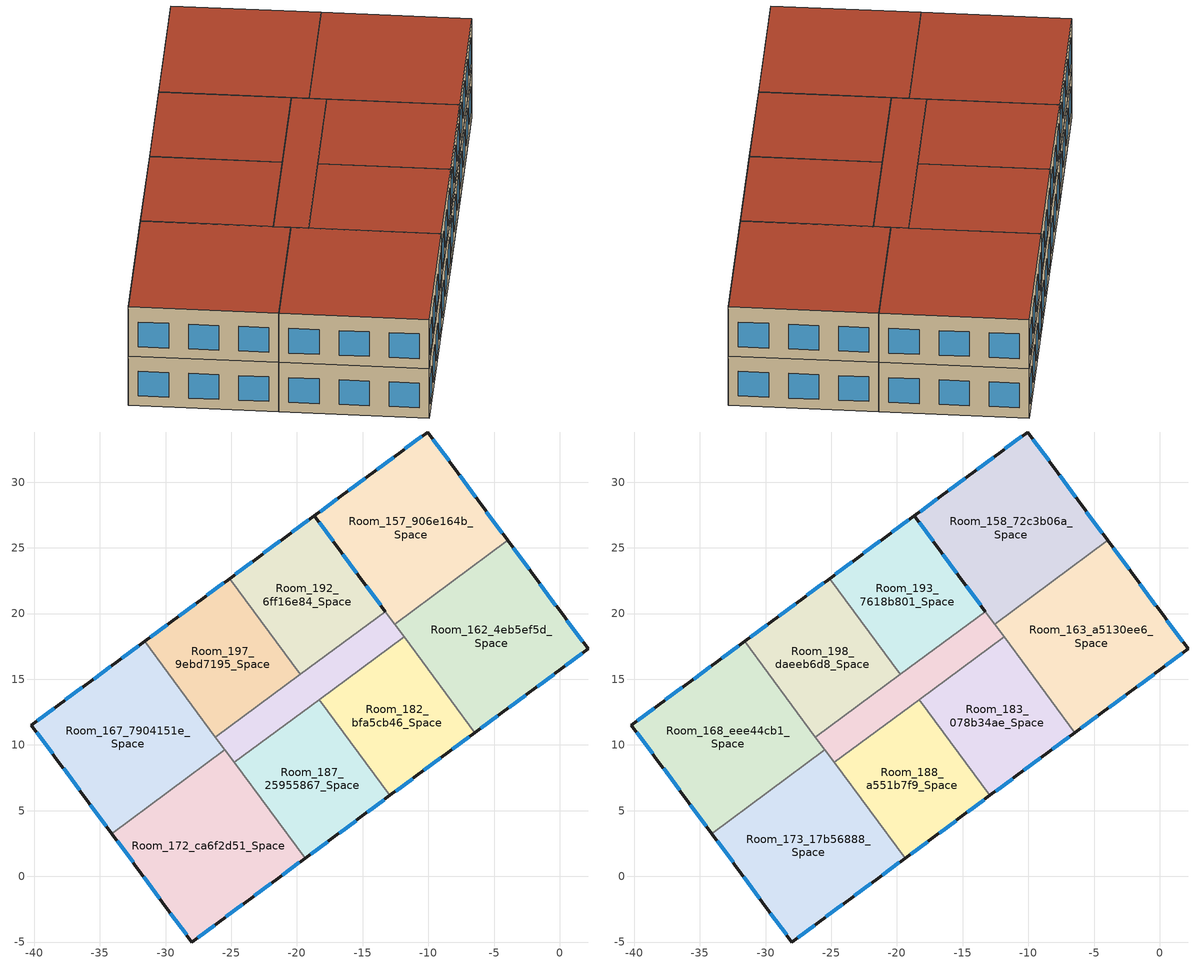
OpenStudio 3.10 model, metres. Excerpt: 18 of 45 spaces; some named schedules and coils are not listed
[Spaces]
Room_157_906e164b_Space
 floor to Room_156_32936141_Space: -10.06,33.82 -3.95,25.56 -12.57,19.19 -18.67,27.45 z12
 wall outside: -3.95,25.56 -10.06,33.82 -18.67,27.45 -13.28,20.15 z12:16
 wall to Room_177_49199912_Space: -13.28,20.15 -12.57,19.19 z12:16
 wall to Room_162_4eb5ef5d_Space: -12.57,19.19 -3.95,25.56 z12:16
 window: -4.36,26.11 -5.58,27.76 / -6.39,28.86 -7.62,30.52 / -8.43,31.62 -9.65,33.27 / -10.49,33.5 -11.78,32.54 / -12.64,31.91 -13.94,30.95 / -14.8,30.31 -16.09,29.36 / -16.95,28.72 -18.24,27.76 / -18.31,26.96 -17.24,25.5 / -16.52,24.53 -15.44,23.07 / -14.72,22.1 -13.64,20.64 z12.8:14.8
Room_162_4eb5ef5d_Space
 floor to Room_161_e5f86c51_Space: -3.95,25.56 2.16,17.31 -6.46,10.93 -12.57,19.19 z12
 wall outside: -6.46,10.93 2.16,17.31 -3.95,25.56 z12:16
 wall to Room_182_bfa5cb46_Space: -11.85,18.22 -6.46,10.93 z12:16
 wall to Room_177_49199912_Space: -12.57,19.19 -11.85,18.22 z12:16
 window: 1.75,17.86 0.53,19.51 / -0.29,20.61 -1.51,22.26 / -2.32,23.36 -3.54,25.01 / -6.03,11.25 -4.74,12.21 / -3.87,12.84 -2.58,13.8 / -1.72,14.44 -0.43,15.39 / 0.43,16.03 1.73,16.99 z12.8:14.8
Room_167_7904151e_Space
 floor to Room_166_d52c3456_Space: -31.6,17.89 -25.49,9.63 -34.11,3.26 -40.21,11.51 z12
 wall outside: -31.6,17.89 -40.21,11.51 -34.11,3.26 z12:16
 wall to Room_177_49199912_Space: -25.49,9.63 -26.2,10.59 z12:16
 wall to Room_172_ca6f2d51_Space: -34.11,3.26 -25.49,9.63 z12:16
 wall to Room_197_9ebd7195_Space: -26.2,10.59 -31.6,17.89 z12:16
 window: -39.81,10.96 -38.59,9.31 / -37.77,8.21 -36.55,6.56 / -35.74,5.46 -34.51,3.81 / -32.03,17.57 -33.32,16.61 / -34.18,15.97 -35.48,15.02 / -36.34,14.38 -37.63,13.43 / -38.49,12.79 -39.78,11.83 z12.8:14.8
Room_172_ca6f2d51_Space
 floor to Room_171_979e0344_Space: -25.49,9.63 -19.38,1.37 -28,-5 -34.11,3.26 z12
 wall outside: -34.11,3.26 -28,-5 -19.38,1.37 z12:16
 wall to Room_187_25955867_Space: -19.38,1.37 -24.78,8.66 z12:16
 wall to Room_177_49199912_Space: -24.78,8.66 -25.49,9.63 z12:16
 window: -33.7,2.71 -32.48,1.05 / -31.66,-0.05 -30.44,-1.7 / -29.63,-2.8 -28.41,-4.45 / -27.57,-4.68 -26.28,-3.73 / -25.42,-3.09 -24.12,-2.13 / -23.26,-1.5 -21.97,-0.54 / -21.11,0.1 -19.82,1.05 z12.8:14.8
Room_177_49199912_Space
 floor to Room_176_02cfd04b_Space: -13.28,20.15 -11.85,18.22 -24.78,8.66 -26.2,10.59 z12
 wall to Room_197_9ebd7195_Space: -19.74,15.37 -26.2,10.59 z12:16
 wall to Room_192_6ff16e84_Space: -13.28,20.15 -19.74,15.37 z12:16
 wall to Room_187_25955867_Space: -24.78,8.66 -18.32,13.44 z12:16
 wall to Room_182_bfa5cb46_Space: -18.32,13.44 -11.85,18.22 z12:16
Room_182_bfa5cb46_Space
 floor to Room_181_3a411b5d_Space: -11.85,18.22 -6.46,10.93 -12.92,6.15 -18.32,13.44 z12
 wall outside: -12.92,6.15 -6.46,10.93 z12:16
 wall to Room_187_25955867_Space: -18.32,13.44 -12.92,6.15 z12:16
 window: -12.49,6.47 -11.2,7.43 / -10.34,8.06 -9.04,9.02 / -8.18,9.66 -6.89,10.61 z12.8:14.8
Room_187_25955867_Space
 floor to Room_186_ba301593_Space: -18.32,13.44 -12.92,6.15 -19.38,1.37 -24.78,8.66 z12
 wall outside: -19.38,1.37 -12.92,6.15 z12:16
 window: -18.95,1.69 -17.66,2.65 / -16.8,3.28 -15.51,4.24 / -14.64,4.88 -13.35,5.83 z12.8:14.8
Room_192_6ff16e84_Space
 floor to Room_191_ab36b978_Space: -18.67,27.45 -13.28,20.15 -19.74,15.37 -25.14,22.67 z12
 wall outside: -13.28,20.15 -18.67,27.45 -25.14,22.67 z12:16
 wall to Room_197_9ebd7195_Space: -25.14,22.67 -19.74,15.37 z12:16
 window: -13.64,20.64 -14.72,22.1 / -15.44,23.07 -16.52,24.53 / -17.24,25.5 -18.31,26.96 / -19.11,27.13 -20.4,26.17 / -21.26,25.53 -22.55,24.58 / -23.41,23.94 -24.71,22.98 z12.8:14.8
Room_197_9ebd7195_Space
 floor to Room_196_caea4af6_Space: -25.14,22.67 -19.74,15.37 -26.2,10.59 -31.6,17.89 z12
 wall outside: -25.14,22.67 -31.6,17.89 z12:16
 window: -25.57,22.35 -26.86,21.39 / -27.72,20.75 -29.01,19.8 / -29.87,19.16 -31.17,18.21 z12.8:14.8
Room_158_72c3b06a_Space
 floor to Room_157_906e164b_Space: -10.06,33.82 -3.95,25.56 -12.57,19.19 -18.67,27.45 z16
 wall outside: -3.95,25.56 -10.06,33.82 -18.67,27.45 -13.28,20.15 z16:20
 wall to Room_178_cdf0b572_Space: -13.28,20.15 -12.57,19.19 z16:20
 wall to Room_163_a5130ee6_Space: -12.57,19.19 -3.95,25.56 z16:20
 window: -4.36,26.11 -5.58,27.76 / -6.39,28.86 -7.62,30.52 / -8.43,31.62 -9.65,33.27 / -10.49,33.5 -11.78,32.54 / -12.64,31.91 -13.94,30.95 / -14.8,30.31 -16.09,29.36 / -16.95,28.72 -18.24,27.76 / -18.31,26.96 -17.24,25.5 / -16.52,24.53 -15.44,23.07 / -14.72,22.1 -13.64,20.64 z16.8:18.8
 roof outside: -12.57,19.19 -3.95,25.56 -10.06,33.82 -18.67,27.45 z20
Room_163_a5130ee6_Space
 floor to Room_162_4eb5ef5d_Space: -3.95,25.56 2.16,17.31 -6.46,10.93 -12.57,19.19 z16
 wall outside: -6.46,10.93 2.16,17.31 -3.95,25.56 z16:20
 wall to Room_183_078b34ae_Space: -11.85,18.22 -6.46,10.93 z16:20
 wall to Room_178_cdf0b572_Space: -12.57,19.19 -11.85,18.22 z16:20
 window: 1.75,17.86 0.53,19.51 / -0.29,20.61 -1.51,22.26 / -2.32,23.36 -3.54,25.01 / -6.03,11.25 -4.74,12.21 / -3.87,12.84 -2.58,13.8 / -1.72,14.44 -0.43,15.39 / 0.43,16.03 1.73,16.99 z16.8:18.8
 roof outside: -6.46,10.93 2.16,17.31 -3.95,25.56 -12.57,19.19 z20
Room_168_eee44cb1_Space
 floor to Room_167_7904151e_Space: -31.6,17.89 -25.49,9.63 -34.11,3.26 -40.21,11.51 z16
 wall outside: -31.6,17.89 -40.21,11.51 -34.11,3.26 z16:20
 wall to Room_178_cdf0b572_Space: -25.49,9.63 -26.2,10.59 z16:20
 wall to Room_173_17b56888_Space: -34.11,3.26 -25.49,9.63 z16:20
 wall to Room_198_daeeb6d8_Space: -26.2,10.59 -31.6,17.89 z16:20
 window: -39.81,10.96 -38.59,9.31 / -37.77,8.21 -36.55,6.56 / -35.74,5.46 -34.51,3.81 / -32.03,17.57 -33.32,16.61 / -34.18,15.97 -35.48,15.02 / -36.34,14.38 -37.63,13.43 / -38.49,12.79 -39.78,11.83 z16.8:18.8
 roof outside: -34.11,3.26 -25.49,9.63 -31.6,17.89 -40.21,11.51 z20
Room_173_17b56888_Space
 floor to Room_172_ca6f2d51_Space: -25.49,9.63 -19.38,1.37 -28,-5 -34.11,3.26 z16
 wall outside: -34.11,3.26 -28,-5 -19.38,1.37 z16:20
 wall to Room_188_a551b7f9_Space: -19.38,1.37 -24.78,8.66 z16:20
 wall to Room_178_cdf0b572_Space: -24.78,8.66 -25.49,9.63 z16:20
 window: -33.7,2.71 -32.48,1.05 / -31.66,-0.05 -30.44,-1.7 / -29.63,-2.8 -28.41,-4.45 / -27.57,-4.68 -26.28,-3.73 / -25.42,-3.09 -24.12,-2.13 / -23.26,-1.5 -21.97,-0.54 / -21.11,0.1 -19.82,1.05 z16.8:18.8
 roof outside: -28,-5 -19.38,1.37 -25.49,9.63 -34.11,3.26 z20
Room_178_cdf0b572_Space
 floor to Room_177_49199912_Space: -13.28,20.15 -11.85,18.22 -24.78,8.66 -26.2,10.59 z16
 wall to Room_198_daeeb6d8_Space: -19.74,15.37 -26.2,10.59 z16:20
 wall to Room_193_7618b801_Space: -13.28,20.15 -19.74,15.37 z16:20
 wall to Room_188_a551b7f9_Space: -24.78,8.66 -18.32,13.44 z16:20
 wall to Room_183_078b34ae_Space: -18.32,13.44 -11.85,18.22 z16:20
 roof outside: -24.78,8.66 -11.85,18.22 -13.28,20.15 -26.2,10.59 z20
Room_183_078b34ae_Space
 floor to Room_182_bfa5cb46_Space: -11.85,18.22 -6.46,10.93 -12.92,6.15 -18.32,13.44 z16
 wall outside: -12.92,6.15 -6.46,10.93 z16:20
 wall to Room_188_a551b7f9_Space: -18.32,13.44 -12.92,6.15 z16:20
 window: -12.49,6.47 -11.2,7.43 / -10.34,8.06 -9.04,9.02 / -8.18,9.66 -6.89,10.61 z16.8:18.8
 roof outside: -12.92,6.15 -6.46,10.93 -11.85,18.22 -18.32,13.44 z20
Room_188_a551b7f9_Space
 floor to Room_187_25955867_Space: -18.32,13.44 -12.92,6.15 -19.38,1.37 -24.78,8.66 z16
 wall outside: -19.38,1.37 -12.92,6.15 z16:20
 window: -18.95,1.69 -17.66,2.65 / -16.8,3.28 -15.51,4.24 / -14.64,4.88 -13.35,5.83 z16.8:18.8
 roof outside: -19.38,1.37 -12.92,6.15 -18.32,13.44 -24.78,8.66 z20
Room_193_7618b801_Space
 floor to Room_192_6ff16e84_Space: -18.67,27.45 -13.28,20.15 -19.74,15.37 -25.14,22.67 z16
 wall outside: -13.28,20.15 -18.67,27.45 -25.14,22.67 z16:20
 wall to Room_198_daeeb6d8_Space: -25.14,22.67 -19.74,15.37 z16:20
 window: -19.11,27.13 -20.4,26.17 / -21.26,25.53 -22.55,24.58 / -23.41,23.94 -24.71,22.98 / -13.64,20.64 -14.72,22.1 / -15.44,23.07 -16.52,24.53 / -17.24,25.5 -18.31,26.96 z16.8:18.8
 roof outside: -19.74,15.37 -13.28,20.15 -18.67,27.45 -25.14,22.67 z20
Room_198_daeeb6d8_Space
 floor to Room_197_9ebd7195_Space: -25.14,22.67 -19.74,15.37 -26.2,10.59 -31.6,17.89 z16
 wall outside: -25.14,22.67 -31.6,17.89 z16:20
 window: -25.57,22.35 -26.86,21.39 / -27.72,20.75 -29.01,19.8 / -29.87,19.16 -31.17,18.21 z16.8:18.8
 roof outside: -26.2,10.59 -19.74,15.37 -25.14,22.67 -31.6,17.89 z20
[Building]
unnamed: North Axis {deg}=0; Space Type=MURB large; Default Construction Set=Zone 20112020 6A; Default Schedule Set=MidriseApartment Apartment Schedule Set 1; Standards Building Type=MediumOffice
[Site]
Montreal-Trudeau Intl AP: Latitude {deg}=45.4706; Longitude {deg}=-73.7408; Time Zone {hr}=-5; Elevation {m}=36; Keep Site Location Information=No
[Site:WaterMainsTemperature]
Calculation Method=CorrelationFromWeatherFile
[ClimateZones]
Climate Zone Institution Name 1=ASHRAE; Climate Zone Document Name 1=ANSI/ASHRAE Standard 169; Climate Zone Document Year 1=2006; Climate Zone Value 1=6A; Climate Zone Institution Name 2=CEC; Climate Zone Document Name 2=California Climate Zone Descriptions; Climate Zone Document Year 2=1995; Climate Zone Value 2=6
[SizingPeriod:DesignDay] Daily Dry-Bulb Temperature Range {deltaC}=0; Barometric Pressure {Pa}=100893; Wind Speed {m/s}=3.9; Wind Direction {deg}=260; Sky Clearness=0; Rain Indicator=No; Snow Indicator=No; Day of Month=21; Month=1; Day Type=WinterDesignDay; Daylight Saving Time Indicator=No; Dry-Bulb Temperature Range Modifier Type=DefaultMultipliers; Solar Model Indicator=ASHRAEClearSky
Name | Maximum Dry-Bulb Temperature {C} | Humidity Condition Type | Wetbulb or DewPoint at Maximum Dry-Bulb {C}
Montreal Int'l Ann Htg 99.6% Condns DB | -23.7 | Wetbulb | -23.7
Montreal Int'l Ann Htg 99% Condns DB | -21.1 | Wetbulb | -21.1
Montreal Int'l Ann Hum_n 99.6% Condns DP=>MCDB | -23 | Dewpoint | -30.5
Montreal Int'l Ann Hum_n 99% Condns DP=>MCDB | -20.6 | Dewpoint | -27.9
[Material]
Name | Roughness | Thickness {m} | Conductivity {W/m-K} | Density {kg/m3} | Specific Heat {J/kg-K} | Thermal Absorptance | Solar Absorptance | Visible Absorptance
G05 25mm wood 3; G05 25mm wood 1 | MediumSmooth | 0.0254 | 0.15 | 608 | 1630 | 0.9 | 0.5 | 0.5
100mm Normalweight concrete floor 1 | MediumSmooth | 0.1016 | 2.31 | 2322 | 832
G01 13mm gypsum board 1 | Smooth | 0.0127 | 0.16 | 800 | 1090 | 0.9 | 0.7 | 0.5
6 in. Normalweight Concrete Floor 2 | MediumRough | 0.1524 | 2.31 | 2322 | 832 | 0.9 | 0.7 | 0.7
F08 Metal surface 1 | Smooth | 0.0008 | 45.28 | 7824 | 500 | 0.9 | 0.7 | 0.7
AQNC2024standard concrete | MediumRough | 0.1 | 2.5 | 2400 | 840 | 0.9 | 0.7 | 0.7
AQNC2024expanded polystyrene type I 15 cm | MediumRough | 0.15 | 0.0385 | 15 | 1500 | 0.9 | 0.7 | 0.7
AQNC2024Stucco 25 mm | MediumRough | 0.025 | 0.159 | 800 | 1090 | 0.9 | 0.7 | 0.7
AQNC2024gypsum board | MediumRough | 0.1 | 0.159 | 800 | 1090 | 0.9 | 0.7 | 0.7
AQNC2024built-up roofing 1 | MediumRough | 0.1 | 0.162 | 1121 | 1470 | 0.9 | 0.7 | 0.7
AQNC2024brick (fired clay) | MediumRough | 0.1 | 1.43 | 2400 | 840 | 0.9 | 0.7 | 0.7
[WindowMaterial:SimpleGlazingSystem]
Name | U-Factor {W/m2-K} | Solar Heat Gain Coefficient | Visible Transmittance
Customized Fenestration:: cond=0.220 tvis=0.294 tsol=0.332; Customized Fenestration:: cond=0.220 tvis=0.898 tsol=0.837 | 2.2 | 0.6 | 0.21
Fenestration U=2.38 0.4 | 2.38 | 0.4 | 0.4
[Material:NoMass] Thermal Absorptance=0.9; Solar Absorptance=0.7
Name | Roughness | Thermal Resistance {m2-K/W} | Visible Absorptance
CP02 CARPET PAD 2 | VeryRough | 0.21648 | 0.8
Typical Carpet Pad 3 | Smooth | 3.45515 | 0.8
Typical Insulation R-0.58 1 | Smooth | 0.454528 | 0.7
Typical Insulation R-1.15 1 | Smooth | 0.454545 | 0.7
[WindowMaterial:Glazing]
Clear 3mm 2: Optical Data Type=SpectralAverage; Thickness {m}=0.003; Solar Transmittance at Normal Incidence=0.837; Front Side Solar Reflectance at Normal Incidence=0.075; Back Side Solar Reflectance at Normal Incidence=0.075; Visible Transmittance at Normal Incidence=0.898; Front Side Visible Reflectance at Normal Incidence=0.081; Back Side Visible Reflectance at Normal Incidence=0.081; Infrared Transmittance at Normal Incidence=0; Front Side Infrared Hemispherical Emissivity=0.84; Back Side Infrared Hemispherical Emissivity=0.84; Conductivity {W/m-K}=0.9; Dirt Correction Factor for Solar and Visible Transmittance=1; Solar Diffusing=No
[Construction]
Typical Interior Floor 1: 100mm Normalweight concrete floor 1, CP02 CARPET PAD 2
Typical Interior Wall 1: G01 13mm gypsum board 1, G01 13mm gypsum board 1
Typical Interior Ceiling 1: CP02 CARPET PAD 2, 100mm Normalweight concrete floor 1
Customized opaque construction {4e7b71c1-5be2-4431-8ce4-cf987089d090} to conductance of 0.284: 6 in. Normalweight Concrete Floor 2, Typical Carpet Pad 3
Customized opaque construction {1d419b8d-d461-492a-92d8-f46981addb7c} to conductance of 2.2: F08 Metal surface 1, Typical Insulation R-0.58 1
Customized opaque construction {bc588554-639a-4cee-8ce8-916022afe59b} to conductance of 2.2: Typical Insulation R-1.15 1
Customized Fenestration: cond=0.220 tvis=0.294 tsol=0.332: Customized Fenestration:: cond=0.220 tvis=0.294 tsol=0.332
Typical Interior Window 1: Clear 3mm 2
Typical Interior Door 2; Typical Interior Partition 6: G05 25mm wood 3
Typical Interior Partition 4: G05 25mm wood 1
Customized Fenestration: cond=0.220 tvis=0.898 tsol=0.837 3: Customized Fenestration:: cond=0.220 tvis=0.898 tsol=0.837
Customized Fenestration: u=2.38: Fenestration U=2.38 0.4
AQ_MURB_2024_MURB ground 2011 2020 6A; AQ_MURB_2024_MURB ground 2011 2020 6A 2: AQNC2024standard concrete, AQNC2024expanded polystyrene type I 15 cm
AQ_MURB_2024_MURB Wall 2011 2020 6A 1: AQNC2024Stucco 25 mm, AQNC2024brick (fired clay), AQNC2024expanded polystyrene type I 15 cm, AQNC2024gypsum board
AQ_MURB_2024_MURB roof 2011 2020 6A 1: AQNC2024built-up roofing 1, AQNC2024expanded polystyrene type I 15 cm
[DefaultConstructionSet]
Zone 20112020 6A: Default Exterior Surface Constructions=NECB 2011 - HighApt - NECB HDD Method at climate 11; Default Interior Surface Constructions=Default Surface Constructions 1686; Default Ground Contact Surface Constructions=NECB 2011 - HighApt - NECB HDD Method at climate 12; Default Exterior SubSurface Constructions=NECB 2011 - HighApt - NECB HDD Method at climate 13; Default Interior SubSurface Constructions=Default Sub Surface Constructions 1122; Interior Partition Construction=Typical Interior Partition 6
[DefaultSurfaceConstructions]
Name | Floor Construction | Wall Construction | Roof Ceiling Construction
NECB 2011 - HighApt - NECB HDD Method at climate 11 | AQ_MURB_2024_MURB ground 2011 2020 6A | AQ_MURB_2024_MURB Wall 2011 2020 6A 1 | AQ_MURB_2024_MURB roof 2011 2020 6A 1
Default Surface Constructions 1686 | Typical Interior Floor 1 | Typical Interior Wall 1 | Typical Interior Ceiling 1
NECB 2011 - HighApt - NECB HDD Method at climate 12 | AQ_MURB_2024_MURB ground 2011 2020 6A 2 | AQ_MURB_2024_MURB Wall 2011 2020 6A 1 | Customized opaque construction {4e7b71c1-5be2-4431-8ce4-cf987089d090} to conductance of 0.284
[DefaultSubSurfaceConstructions]
Name | Fixed Window Construction | Operable Window Construction | Door Construction | Glass Door Construction | Overhead Door Construction | Skylight Construction | Tubular Daylight Dome Construction | Tubular Daylight Diffuser Construction
NECB 2011 - HighApt - NECB HDD Method at climate 13 | Customized Fenestration: u=2.38 | Customized Fenestration: u=2.38 | Customized opaque construction {1d419b8d-d461-492a-92d8-f46981addb7c} to conductance of 2.2 | Customized Fenestration: u=2.38 | Customized opaque construction {bc588554-639a-4cee-8ce8-916022afe59b} to conductance of 2.2 | Customized Fenestration: cond=0.220 tvis=0.294 tsol=0.332 | Customized Fenestration: cond=0.220 tvis=0.898 tsol=0.837 3 | Customized Fenestration: cond=0.220 tvis=0.898 tsol=0.837 3
Default Sub Surface Constructions 1122 | Typical Interior Window 1 | Typical Interior Window 1 | Typical Interior Door 2
[SpaceType] Default Construction Set=Zone 20112020 6A
Name | Default Schedule Set
MURB large; MURB small | MidriseApartment Apartment Schedule Set 1
MURB lobby | MidriseApartment Corridor Schedule Set
[Space]
Name | Space Type | Building Story | Thermal Zone
Room_157_906e164b_Space | MURB large | Floor4 | Room_157_906e164b
Room_158_72c3b06a_Space | MURB large | Floor5 | Room_158_72c3b06a
Room_162_4eb5ef5d_Space | MURB large | Floor4 | Room_162_4eb5ef5d
Room_163_a5130ee6_Space | MURB large | Floor5 | Room_163_a5130ee6
Room_167_7904151e_Space | MURB large | Floor4 | Room_167_7904151e
Room_168_eee44cb1_Space | MURB large | Floor5 | Room_168_eee44cb1
Room_172_ca6f2d51_Space | MURB large | Floor4 | Room_172_ca6f2d51
Room_173_17b56888_Space | MURB large | Floor5 | Room_173_17b56888
Room_177_49199912_Space | MURB lobby | Floor4 | Room_177_49199912
Room_178_cdf0b572_Space | MURB lobby | Floor5 | Room_178_cdf0b572
Room_182_bfa5cb46_Space | MURB small | Floor4 | Room_182_bfa5cb46
Room_183_078b34ae_Space | MURB small | Floor5 | Room_183_078b34ae
Room_187_25955867_Space | MURB small | Floor4 | Room_187_25955867
Room_188_a551b7f9_Space | MURB small | Floor5 | Room_188_a551b7f9
Room_192_6ff16e84_Space | MURB small | Floor4 | Room_192_6ff16e84
Room_193_7618b801_Space | MURB small | Floor5 | Room_193_7618b801
Room_197_9ebd7195_Space | MURB small | Floor4 | Room_197_9ebd7195
Room_198_daeeb6d8_Space | MURB small | Floor5 | Room_198_daeeb6d8
[ThermalZone] Ceiling Height {m}=4; Use Ideal Air Loads=No
Name | Volume {m3} | Thermostat
Room_157_906e164b | 440.214 | LargeOffice Building_Setpoint 3
Room_158_72c3b06a | 440.214 | LargeOffice Building_Setpoint 4
Room_162_4eb5ef5d | 440.223 | LargeOffice Building_Setpoint 8
Room_163_a5130ee6 | 440.223 | LargeOffice Building_Setpoint 9
Room_167_7904151e | 440.214 | LargeOffice Building_Setpoint 13
Room_168_eee44cb1 | 440.214 | LargeOffice Building_Setpoint 14
Room_172_ca6f2d51 | 440.223 | LargeOffice Building_Setpoint 18
Room_173_17b56888 | 440.223 | LargeOffice Building_Setpoint 19
Room_177_49199912 | 154.328 | LargeOffice Building_Setpoint 23
Room_178_cdf0b572 | 154.328 | LargeOffice Building_Setpoint 24
Room_182_bfa5cb46 | 291.629 | LargeOffice Building_Setpoint 28
Room_183_078b34ae | 291.629 | LargeOffice Building_Setpoint 29
Room_187_25955867 | 291.629 | LargeOffice Building_Setpoint 33
Room_188_a551b7f9 | 291.629 | LargeOffice Building_Setpoint 34
Room_192_6ff16e84 | 291.578 | LargeOffice Building_Setpoint 38
Room_193_7618b801 | 291.578 | LargeOffice Building_Setpoint 39
Room_197_9ebd7195 | 291.578 | LargeOffice Building_Setpoint 43
Room_198_daeeb6d8 | 291.578 | LargeOffice Building_Setpoint 44
[Sizing:Zone] Zone Cooling Design Supply Air Temperature Input Method=SupplyAirTemperature; Zone Cooling Design Supply Air Temperature {C}=14; Zone Cooling Design Supply Air Temperature Difference {deltaC}=11.11; Zone Heating Design Supply Air Temperature Input Method=SupplyAirTemperature; Zone Heating Design Supply Air Temperature {C}=40; Zone Heating Design Supply Air Temperature Difference {deltaC}=11.11; Zone Cooling Design Supply Air Humidity Ratio {kg-H2O/kg-air}=0.0085; Zone Heating Design Supply Air Humidity Ratio {kg-H2O/kg-air}=0.008; Cooling Design Air Flow Method=DesignDay; Heating Design Air Flow Method=DesignDay; Account for Dedicated Outdoor Air System=No; Dedicated Outdoor Air System Control Strategy=NeutralSupplyAir; Dedicated Outdoor Air Low Setpoint Temperature for Design {C}=autosize; Dedicated Outdoor Air High Setpoint Temperature for Design {C}=autosize; Zone Load Sizing Method=Sensible Load Only No Latent Load; Zone Latent Cooling Design Supply Air Humidity Ratio Input Method=HumidityRatioDifference; Zone Cooling Design Supply Air Humidity Ratio Difference {kgWater/kgDryAir}=0.005; Zone Latent Heating Design Supply Air Humidity Ratio Input Method=HumidityRatioDifference; Zone Humidification Design Supply Air Humidity Ratio Difference {kgWater/kgDryAir}=0.005; Sizing Option=Coincident
Room_175_80535c83; Room_176_02cfd04b; Room_177_49199912; Room_178_cdf0b572; Room_179_acc3bcf1; Room_180_7ad8616b; Room_181_3a411b5d; Room_182_bfa5cb46; Room_183_078b34ae; Room_184_7dd9a879; Room_185_11312bd5; Room_186_ba301593; Room_187_25955867; Room_188_a551b7f9; Room_189_f6222f36; Room_190_49bae4c7; Room_191_ab36b978; Room_192_6ff16e84; Room_193_7618b801; Room_194_89083346; Room_195_a34f2085; Room_196_caea4af6; Room_197_9ebd7195; Room_198_daeeb6d8
[Zone equipment]
Room_154_88f8efbc: Elec Baseboard Floor 1 Room 154, Cycling PTAC DX Clg Elec Htg
Room_155_0ae0dd08: Elec Baseboard Floor 2 Room 155, Cycling PTAC DX Clg Elec Htg 3
Room_156_32936141: Elec Baseboard Floor 3 Room 156, Cycling PTAC DX Clg Elec Htg 19
Room_157_906e164b: Elec Baseboard Floor 4 Room 157, Cycling PTAC DX Clg Elec Htg 4
Room_158_72c3b06a: Elec Baseboard Floor 5 Room 158, Cycling PTAC DX Clg Elec Htg 22
Room_159_8b47793c: Elec Baseboard 1 Room 159, Cycling PTAC DX Clg Elec Htg 1
Room_160_a3478f36: Elec Baseboard Floor 2 Room 160, Cycling PTAC DX Clg Elec Htg 5
Room_161_e5f86c51: Elec Baseboard Floor 3 Room 161, Cycling PTAC DX Clg Elec Htg 26
Room_162_4eb5ef5d: Elec Baseboard Floor 4 Room 162, Cycling PTAC DX Clg Elec Htg 16
Room_163_a5130ee6: Elec Baseboard Floor 5 Room 163, Cycling PTAC DX Clg Elec Htg 23
Room_164_3e08d99e: Elec Baseboard 1 Room 164, Cycling PTAC DX Clg Elec Htg 13
Room_165_a5b36c44: Elec Baseboard Floor 2 Room 165, Cycling PTAC DX Clg Elec Htg 24
Room_166_d52c3456: Elec Baseboard Floor 3 Room 166, Cycling PTAC DX Clg Elec Htg 20
Room_167_7904151e: Elec Baseboard Floor 4 Room 167, Cycling PTAC DX Clg Elec Htg 6
Room_168_eee44cb1: Elec Baseboard Floor 5 Room 168, Cycling PTAC DX Clg Elec Htg 25
Room_169_363acbfe: Elec Baseboard 1 Room 169, Cycling PTAC DX Clg Elec Htg 9
Room_170_bd5fbc68: Elec Baseboard Floor 2 Room 170, Cycling PTAC DX Clg Elec Htg 2
Room_171_979e0344: Elec Baseboard Floor 3 Room 171, Cycling PTAC DX Clg Elec Htg 17
Room_172_ca6f2d51: Elec Baseboard Floor 4 Room 172, Cycling PTAC DX Clg Elec Htg 12
Room_173_17b56888: Elec Baseboard Floor 5 Room 173, Cycling PTAC DX Clg Elec Htg 14
Room_174_8eef18f5: Elec Baseboard Floor 5 Room 203, Cycling PTAC DX Clg Elec Htg 18
Room_175_80535c83: Elec Baseboard Floor 5 Room 199, Cycling PTAC DX Clg Elec Htg 7
Room_176_02cfd04b: Elec Baseboard Floor 5 Room 200, Cycling PTAC DX Clg Elec Htg 8
Room_177_49199912: Elec Baseboard Floor 5 Room 201, Cycling PTAC DX Clg Elec Htg 10
Room_178_cdf0b572: Elec Baseboard Floor 5 Room 202, Cycling PTAC DX Clg Elec Htg 11
Room_179_acc3bcf1: Elec Baseboard Floor 1 Room 179, Cycling PTAC DX Clg Elec Htg 15
Room_180_7ad8616b: Elec Baseboard Floor 2 Room 180, Cycling PTAC DX Clg Elec Htg 21
Room_181_3a411b5d: Elec Baseboard Floor 3 Room 181, Cycling PTAC DX Clg Elec Htg 35
Room_182_bfa5cb46: Elec Baseboard Floor 4 Room 182, Cycling PTAC DX Clg Elec Htg 30
Room_183_078b34ae: Elec Baseboard Floor 5 Room 183, Cycling PTAC DX Clg Elec Htg 33
Room_184_7dd9a879: Elec Baseboard 1 Room 184, Cycling PTAC DX Clg Elec Htg 34
Room_185_11312bd5: Elec Baseboard Floor 2 Room 185, Cycling PTAC DX Clg Elec Htg 31
Room_186_ba301593: Elec Baseboard Floor 3 Room 186, Cycling PTAC DX Clg Elec Htg 44
Room_187_25955867: Elec Baseboard Floor 4 Room 187, Cycling PTAC DX Clg Elec Htg 28
Room_188_a551b7f9: Elec Baseboard Floor 5 Room 188, Cycling PTAC DX Clg Elec Htg 40
Room_189_f6222f36: Elec Baseboard 1 Room 189, Cycling PTAC DX Clg Elec Htg 36
Room_190_49bae4c7: Elec Baseboard Floor 2 Room 190, Cycling PTAC DX Clg Elec Htg 32
Room_191_ab36b978: Elec Baseboard Floor 3 Room 191, Cycling PTAC DX Clg Elec Htg 38
Room_192_6ff16e84: Elec Baseboard Floor 4 Room 192, Cycling PTAC DX Clg Elec Htg 42
Room_193_7618b801: Elec Baseboard Floor 5 Room 193, Cycling PTAC DX Clg Elec Htg 37
Room_194_89083346: Elec Baseboard 1 Room 194, Cycling PTAC DX Clg Elec Htg 43
Room_195_a34f2085: Elec Baseboard Floor 2 Room 195, Cycling PTAC DX Clg Elec Htg 29
Room_196_caea4af6: Elec Baseboard Floor 3 Room 196, Cycling PTAC DX Clg Elec Htg 39
Room_197_9ebd7195: Elec Baseboard Floor 4 Room 197, Cycling PTAC DX Clg Elec Htg 41
Room_198_daeeb6d8: Elec Baseboard Floor 5 Room 198, Cycling PTAC DX Clg Elec Htg 27
[BuildingStory]
Floor4; Floor5
[ThermostatSetpoint:DualSetpoint] Heating Setpoint Temperature Schedule=NECB-G-Thermostat Setpoint-Heating; Cooling Setpoint Temperature Schedule=NECB-G-Thermostat Setpoint-Cooling
LargeOffice Building_Setpoint 3; LargeOffice Building_Setpoint 4; LargeOffice Building_Setpoint 8; LargeOffice Building_Setpoint 9; LargeOffice Building_Setpoint 13; LargeOffice Building_Setpoint 14; LargeOffice Building_Setpoint 18; LargeOffice Building_Setpoint 19; LargeOffice Building_Setpoint 23; LargeOffice Building_Setpoint 24; LargeOffice Building_Setpoint 28; LargeOffice Building_Setpoint 29; LargeOffice Building_Setpoint 33; LargeOffice Building_Setpoint 34; LargeOffice Building_Setpoint 38; LargeOffice Building_Setpoint 39; LargeOffice Building_Setpoint 43; LargeOffice Building_Setpoint 44
[WaterUse:Equipment:Definition] Peak Flow Rate {m3/s}=1e-06
Name | Target Temperature Schedule | Sensible Fraction Schedule | Latent Fraction Schedule
MURB_Service Hot Water GENERAL; LargeOffice Building_Service Hot Water..Room_158_72c3b06a; LargeOffice Building_Service Hot Water..Room_162_4eb5ef5d; LargeOffice Building_Service Hot Water..Room_163_a5130ee6; LargeOffice Building_Service Hot Water..Room_167_7904151e; LargeOffice Building_Service Hot Water..Room_168_eee44cb1; LargeOffice Building_Service Hot Water..Room_172_ca6f2d51; LargeOffice Building_Service Hot Water..Room_173_17b56888; LargeOffice Building_Service Hot Water..Room_177_49199912; LargeOffice Building_Service Hot Water..Room_178_cdf0b572; LargeOffice Building_Service Hot Water..Room_182_bfa5cb46; LargeOffice Building_Service Hot Water..Room_183_078b34ae; LargeOffice Building_Service Hot Water..Room_187_25955867; LargeOffice Building_Service Hot Water..Room_188_a551b7f9; LargeOffice Building_Service Hot Water..Room_192_6ff16e84; LargeOffice Building_Service Hot Water..Room_193_7618b801; LargeOffice Building_Service Hot Water..Room_197_9ebd7195; LargeOffice Building_Service Hot Water..Room_198_daeeb6d8 | 60.0C Hot Water | 0.2 Hot Water Sensible Fraction | 0.05 Hot Water Latent Fraction
Room 157 Water | WaterUse Schedule 120F 30 | WaterUse Sensible Fraction Schedule 20p 30 | WaterUse Latent Fraction Schedule 5p 30
[WaterUse:Equipment]
Name | Water Use Equipment Definition | Space | Flow Rate Fraction Schedule
LargeOffice Building_Service Hot Water..Room_157_906e164b | MURB_Service Hot Water GENERAL | Room_157_906e164b_Space | LargeOffice Building_Service Hot Water Schedule
Water Fixture Floor 5 Room 158 | LargeOffice Building_Service Hot Water..Room_158_72c3b06a | Room_158_72c3b06a_Space | LargeOffice Building_Service Hot Water Schedule
Water Fixture Floor 4 Room 162 | LargeOffice Building_Service Hot Water..Room_162_4eb5ef5d | Room_162_4eb5ef5d_Space | LargeOffice Building_Service Hot Water Schedule
Water Fixture Floor 5 Room 163 | LargeOffice Building_Service Hot Water..Room_163_a5130ee6 | Room_163_a5130ee6_Space | LargeOffice Building_Service Hot Water Schedule
Water Fixture Floor 4 Room 167 | LargeOffice Building_Service Hot Water..Room_167_7904151e | Room_167_7904151e_Space | LargeOffice Building_Service Hot Water Schedule
Water Fixture Floor 5 Room 168 | LargeOffice Building_Service Hot Water..Room_168_eee44cb1 | Room_168_eee44cb1_Space | LargeOffice Building_Service Hot Water Schedule
Water Fixture Floor 4 Room 172 | LargeOffice Building_Service Hot Water..Room_172_ca6f2d51 | Room_172_ca6f2d51_Space | LargeOffice Building_Service Hot Water Schedule
Water Fixture Floor 5 Room 173 | LargeOffice Building_Service Hot Water..Room_173_17b56888 | Room_173_17b56888_Space | LargeOffice Building_Service Hot Water Schedule
LargeOffice Building_Service Hot Water..Room_177_49199912 | LargeOffice Building_Service Hot Water..Room_177_49199912 | Room_177_49199912_Space | LargeOffice Building_Service Hot Water Schedule
LargeOffice Building_Service Hot Water..Room_178_cdf0b572 | LargeOffice Building_Service Hot Water..Room_178_cdf0b572 | Room_178_cdf0b572_Space | LargeOffice Building_Service Hot Water Schedule
Water Fixture Floor 4 Room 182 | LargeOffice Building_Service Hot Water..Room_182_bfa5cb46 | Room_182_bfa5cb46_Space | LargeOffice Building_Service Hot Water Schedule
Water Fixture Floor 5 Room 183 | LargeOffice Building_Service Hot Water..Room_183_078b34ae | Room_183_078b34ae_Space | LargeOffice Building_Service Hot Water Schedule
Water Fixture Floor 4 Room 187 | LargeOffice Building_Service Hot Water..Room_187_25955867 | Room_187_25955867_Space | LargeOffice Building_Service Hot Water Schedule
Water Fixture Floor 5 Room 188 | LargeOffice Building_Service Hot Water..Room_188_a551b7f9 | Room_188_a551b7f9_Space | LargeOffice Building_Service Hot Water Schedule
Water Fixture Floor 4 Room 192 | LargeOffice Building_Service Hot Water..Room_192_6ff16e84 | Room_192_6ff16e84_Space | LargeOffice Building_Service Hot Water Schedule
Water Fixture Floor 5 Room 193 | LargeOffice Building_Service Hot Water..Room_193_7618b801 | Room_193_7618b801_Space | LargeOffice Building_Service Hot Water Schedule
Water Fixture Floor 4 Room 197 | LargeOffice Building_Service Hot Water..Room_197_9ebd7195 | Room_197_9ebd7195_Space | LargeOffice Building_Service Hot Water Schedule
Water Fixture Floor 5 Room 198 | LargeOffice Building_Service Hot Water..Room_198_daeeb6d8 | Room_198_daeeb6d8_Space | LargeOffice Building_Service Hot Water Schedule
Floor 4 Room 157 | Room 157 Water | Room_157_906e164b_Space | LargeOffice Building_Service Hot Water Schedule
Floor 4 Room 162 | LargeOffice Building_Service Hot Water..Room_162_4eb5ef5d | Room_162_4eb5ef5d_Space | MURB hot water equipment schedule
Floor 4 Room 167 | LargeOffice Building_Service Hot Water..Room_167_7904151e | Room_167_7904151e_Space | MURB hot water equipment schedule
Floor 4 Room 172 | LargeOffice Building_Service Hot Water..Room_172_ca6f2d51 | Room_172_ca6f2d51_Space | MURB hot water equipment schedule
Floor 4 Room 182 | LargeOffice Building_Service Hot Water..Room_182_bfa5cb46 | Room_182_bfa5cb46_Space | MURB hot water equipment schedule
Floor 4 Room 187 | LargeOffice Building_Service Hot Water..Room_187_25955867 | Room_187_25955867_Space | MURB hot water equipment schedule
Floor 4 Room 192 | LargeOffice Building_Service Hot Water..Room_192_6ff16e84 | Room_192_6ff16e84_Space | MURB hot water equipment schedule
Floor 4 Room 197 | LargeOffice Building_Service Hot Water..Room_197_9ebd7195 | Room_197_9ebd7195_Space | MURB hot water equipment schedule
Floor 5 Room 158 | LargeOffice Building_Service Hot Water..Room_158_72c3b06a | Room_158_72c3b06a_Space | MURB hot water equipment schedule
Floor 5 Room 163 | LargeOffice Building_Service Hot Water..Room_163_a5130ee6 | Room_163_a5130ee6_Space | MURB hot water equipment schedule
Floor 5 Room 168 | LargeOffice Building_Service Hot Water..Room_168_eee44cb1 | Room_168_eee44cb1_Space | MURB hot water equipment schedule
Floor 5 Room 173 | LargeOffice Building_Service Hot Water..Room_173_17b56888 | Room_173_17b56888_Space | MURB hot water equipment schedule
Floor 5 Room 183 | LargeOffice Building_Service Hot Water..Room_183_078b34ae | Room_183_078b34ae_Space | MURB hot water equipment schedule
Floor 5 Room 188 | LargeOffice Building_Service Hot Water..Room_188_a551b7f9 | Room_188_a551b7f9_Space | MURB hot water equipment schedule
Floor 5 Room 193 | LargeOffice Building_Service Hot Water..Room_193_7618b801 | Room_193_7618b801_Space | MURB hot water equipment schedule
Floor 5 Room 198 | LargeOffice Building_Service Hot Water..Room_198_daeeb6d8 | Room_198_daeeb6d8_Space | MURB hot water equipment schedule
[ZoneHVAC:Baseboard:Convective:Electric] Nominal Capacity {W}=autosize; Efficiency=1
Name | Availability Schedule
Elec Baseboard Floor 1 Room 154 | Always On Discrete
Elec Baseboard Floor 2 Room 180; Elec Baseboard 1 Room 164; Elec Baseboard Floor 2 Room 165; Elec Baseboard Floor 4 Room 172; Elec Baseboard Floor 3 Room 161; Elec Baseboard Floor 3 Room 181; Elec Baseboard Floor 4 Room 167; Elec Baseboard 1 Room 169; Elec Baseboard Floor 3 Room 166; Elec Baseboard Floor 2 Room 160; Elec Baseboard Floor 5 Room 163; Elec Baseboard Floor 5 Room 173; Elec Baseboard Floor 3 Room 171; Elec Baseboard Floor 1 Room 179; Elec Baseboard Floor 5 Room 168; Elec Baseboard Floor 2 Room 170; Elec Baseboard Floor 4 Room 162; Elec Baseboard Floor 5 Room 183; Elec Baseboard Floor 4 Room 197; Elec Baseboard Floor 5 Room 188; Elec Baseboard Floor 3 Room 191; Elec Baseboard Floor 4 Room 192; Elec Baseboard 1 Room 184; Elec Baseboard Floor 5 Room 193; Elec Baseboard Floor 5 Room 198; Elec Baseboard Floor 4 Room 187; Elec Baseboard Floor 3 Room 196; Elec Baseboard Floor 3 Room 186; Elec Baseboard Floor 4 Room 182; Elec Baseboard 1 Room 189; Elec Baseboard Floor 2 Room 190; Elec Baseboard Floor 2 Room 195; Elec Baseboard 1 Room 194; Elec Baseboard Floor 2 Room 185; Elec Baseboard Floor 2 Room 155; Elec Baseboard Floor 3 Room 156; Elec Baseboard Floor 4 Room 157; Elec Baseboard Floor 5 Room 158; Elec Baseboard 1 Room 159; Elec Baseboard Floor 5 Room 199; Elec Baseboard Floor 5 Room 200; Elec Baseboard Floor 5 Room 201; Elec Baseboard Floor 5 Room 202; Elec Baseboard Floor 5 Room 203 | Always On Discrete hvac_library
[DefaultScheduleSet]
Name | Number of People Schedule | People Activity Level Schedule | Electric Equipment Schedule | Hot Water Equipment Schedule | Infiltration Schedule | Lighting Schedule
MidriseApartment Apartment Schedule Set 1 | MidriseApartment Apartment Occ | MidriseApartment Activity | MURB Appliances and lighting | MURB hot water equipment schedule | MidriseApartment Infil
MidriseApartment Corridor Schedule Set |  |  | ApartmentMidRise BLDG_ELEVATORS Pre2004 |  | MidriseApartment Infil 1 | MidriseApartment Corridor Light
[People:Definition]
MidriseApartment Apartment People Definition: Number of People Calculation Method=People/Area; People per Space Floor Area {person/m2}=0.0283091; Fraction Radiant=0.3
[ElectricEquipment:Definition] Design Level Calculation Method=EquipmentLevel
Name | Design Level {W} | Fraction Radiant | Fraction Latent | Fraction Lost
Autres | 740 | 0.2
Chauffeau | 941.6 | 0 | 0.1 | 0.9
Congelateur | 17.45 | 0 | 0.1 | 0.9
Fourcuisiniere | 313 | 0.2 | 0.1 | 0.1
Laveuse | 27.82 | 0.2 | 0 | 0.1
Lavevaisselle | 30.59 | 0.1 | 0.1 | 0.8
Refrigerateur | 116.78 | 0 | 0.1 | 0.9
Secheuse | 276.7 | 0.2 | 0 | 0.8
[People] People Definition=MidriseApartment Apartment People Definition; Multiplier=1
Name | Space or SpaceType
People 1 | MURB large
People 2 | MURB small
[EnergyManagementSystem:Actuator]
Energy_Management_System_Actuator_1: Actuated Component Type=Zone Infiltration; Actuated Component Control Type=Air Exchange Flow Rate
[Lights:Definition] Design Level Calculation Method=LightingLevel; Lighting Level {W}=241.35; Fraction Radiant=0.4; Fraction Visible=0.2
Lights Definition 2; Lights Definition 3
[Lights] Fraction Replaceable=1
Name | Lights Definition | Space or SpaceType | Schedule
Lights 1 | Lights Definition 2 | MURB large | Eclairageint
Lights 2 | Lights Definition 3 | MURB small | Eclairageint 1
[InternalMass:Definition] Construction=Typical Interior Partition 4; Design Level Calculation Method=SurfaceArea/Area; Surface Area per Space Floor Area=2
Internal Mass Definition 1; Internal Mass Definition 2; Internal Mass Definition 3
[InternalMass] Multiplier=1
Name | Internal Mass Definition | Space or SpaceType
Internal Mass 1 | Internal Mass Definition 1 | MURB large
Internal Mass 2 | Internal Mass Definition 2 | MURB lobby
Internal Mass 3 | Internal Mass Definition 3 | MURB small
[ZoneHVAC:PackagedTerminalAirConditioner] Availability Schedule=Always On Discrete hvac_library; Supply Air Flow Rate During Cooling Operation {m3/s}=Autosize; Supply Air Flow Rate During Heating Operation {m3/s}=Autosize; Supply Air Flow Rate When No Cooling or Heating is Needed {m3/s}=Autosize; No Load Supply Air Flow Rate Control Set To Low Speed=Yes; Outdoor Air Flow Rate During Cooling Operation {m3/s}=Autosize; Outdoor Air Flow Rate During Heating Operation {m3/s}=Autosize; Outdoor Air Flow Rate When No Cooling or Heating is Needed {m3/s}=Autosize; Fan Placement=DrawThrough; Supply Air Fan Operating Mode Schedule=Cycling PTAC Fan Mode Always Zero
Name | Supply Air Fan | Heating Coil | Cooling Coil
Cycling PTAC DX Clg Elec Htg | Cycling Elec PTAC Fan | Cycling PTAC Elec Htg Coil | Cycling Elec PTAC 1 Spd DX Clg Coil
Cycling PTAC DX Clg Elec Htg 1 | Cycling Elec PTAC Fan 1 | Cycling PTAC Elec Htg Coil 1 | Cycling Elec PTAC 1 Spd DX Clg Coil 1
Cycling PTAC DX Clg Elec Htg 2 | Cycling Elec PTAC Fan 2 | Cycling PTAC Elec Htg Coil 2 | Cycling Elec PTAC 1 Spd DX Clg Coil 2
Cycling PTAC DX Clg Elec Htg 3 | Cycling Elec PTAC Fan 3 | Cycling PTAC Elec Htg Coil 3 | Cycling Elec PTAC 1 Spd DX Clg Coil 3
Cycling PTAC DX Clg Elec Htg 4 | Cycling Elec PTAC Fan 4 | Cycling PTAC Elec Htg Coil 4 | Cycling Elec PTAC 1 Spd DX Clg Coil 4
Cycling PTAC DX Clg Elec Htg 5 | Cycling Elec PTAC Fan 5 | Cycling PTAC Elec Htg Coil 5 | Cycling Elec PTAC 1 Spd DX Clg Coil 5
Cycling PTAC DX Clg Elec Htg 6 | Cycling Elec PTAC Fan 6 | Cycling PTAC Elec Htg Coil 6 | Cycling Elec PTAC 1 Spd DX Clg Coil 6
Cycling PTAC DX Clg Elec Htg 7 | Cycling Elec PTAC Fan 7 | Cycling PTAC Elec Htg Coil 7 | Cycling Elec PTAC 1 Spd DX Clg Coil 7
Cycling PTAC DX Clg Elec Htg 8 | Cycling Elec PTAC Fan 8 | Cycling PTAC Elec Htg Coil 8 | Cycling Elec PTAC 1 Spd DX Clg Coil 8
Cycling PTAC DX Clg Elec Htg 9 | Cycling Elec PTAC Fan 9 | Cycling PTAC Elec Htg Coil 9 | Cycling Elec PTAC 1 Spd DX Clg Coil 9
Cycling PTAC DX Clg Elec Htg 10 | Cycling Elec PTAC Fan 10 | Cycling PTAC Elec Htg Coil 10 | Cycling Elec PTAC 1 Spd DX Clg Coil 10
Cycling PTAC DX Clg Elec Htg 11 | Cycling Elec PTAC Fan 11 | Cycling PTAC Elec Htg Coil 11 | Cycling Elec PTAC 1 Spd DX Clg Coil 11
Cycling PTAC DX Clg Elec Htg 12 | Cycling Elec PTAC Fan 12 | Cycling PTAC Elec Htg Coil 12 | Cycling Elec PTAC 1 Spd DX Clg Coil 12
Cycling PTAC DX Clg Elec Htg 13 | Cycling Elec PTAC Fan 13 | Cycling PTAC Elec Htg Coil 13 | Cycling Elec PTAC 1 Spd DX Clg Coil 13
Cycling PTAC DX Clg Elec Htg 14 | Cycling Elec PTAC Fan 14 | Cycling PTAC Elec Htg Coil 14 | Cycling Elec PTAC 1 Spd DX Clg Coil 14
Cycling PTAC DX Clg Elec Htg 15 | Cycling Elec PTAC Fan 15 | Cycling PTAC Elec Htg Coil 15 | Cycling Elec PTAC 1 Spd DX Clg Coil 15
Cycling PTAC DX Clg Elec Htg 16 | Cycling Elec PTAC Fan 16 | Cycling PTAC Elec Htg Coil 16 | Cycling Elec PTAC 1 Spd DX Clg Coil 16
Cycling PTAC DX Clg Elec Htg 17 | Cycling Elec PTAC Fan 17 | Cycling PTAC Elec Htg Coil 17 | Cycling Elec PTAC 1 Spd DX Clg Coil 17
Cycling PTAC DX Clg Elec Htg 18 | Cycling Elec PTAC Fan 18 | Cycling PTAC Elec Htg Coil 18 | Cycling Elec PTAC 1 Spd DX Clg Coil 18
Cycling PTAC DX Clg Elec Htg 19 | Cycling Elec PTAC Fan 19 | Cycling PTAC Elec Htg Coil 19 | Cycling Elec PTAC 1 Spd DX Clg Coil 19
Cycling PTAC DX Clg Elec Htg 20 | Cycling Elec PTAC Fan 20 | Cycling PTAC Elec Htg Coil 20 | Cycling Elec PTAC 1 Spd DX Clg Coil 20
Cycling PTAC DX Clg Elec Htg 21 | Cycling Elec PTAC Fan 21 | Cycling PTAC Elec Htg Coil 21 | Cycling Elec PTAC 1 Spd DX Clg Coil 21
[ElectricEquipment]
Name | Electric Equipment Definition | Space or SpaceType | Schedule
Electric Equipment 1 | Autres | MURB large | Autres
Electric Equipment 2 | Chauffeau | MURB large | Chaufeau 1
Electric Equipment 3 | Fourcuisiniere | MURB large | Fourcuisiniere
Electric Equipment 4 | Laveuse | MURB large | Laveuse
Electric Equipment 5 | Lavevaisselle | MURB large | Lavevaisselle
Electric Equipment 6 | Refrigerateur | MURB large | Refrigerateur
Electric Equipment 7 | Secheuse | MURB large | Secheuse
Electric Equipment 8 | Congelateur | MURB large | Congelateur
Electric Equipment 9 | Autres | MURB small | Autres
Electric Equipment 10 | Chauffeau | MURB small | Chaufeau 1
Electric Equipment 11 | Congelateur | MURB small | Congelateur
Electric Equipment 12 | Fourcuisiniere | MURB small | Fourcuisiniere
Electric Equipment 13 | Laveuse | MURB small | Laveuse
Electric Equipment 14 | Lavevaisselle | MURB small | Lavevaisselle
Electric Equipment 15 | Refrigerateur | MURB small | Refrigerateur
Electric Equipment 16 | Secheuse | MURB small | Secheuse
[Exterior:Lights:Definition]
Exterior Lights Definition 1: Design Level {W}=0
[Exterior:Lights]
Exterior Lights 1: Exterior Lights Definition=Exterior Lights Definition 1; Schedule=Eclairagext
[Schedule:Ruleset]
Name | Default Day Schedule | Summer Design Day Schedule | Winter Design Day Schedule | Holiday Schedule
LargeOffice Building_Service Hot Water Schedule | LargeOffice Building_Service Hot Water Schedule_Sunday | LargeOffice Building_Service Hot Water Schedule_SmrDsn 1 | LargeOffice Building_Service Hot Water Schedule_WntrDsn 1 | LargeOffice Building_Service Hot Water Schedule_Hol 1
60.0C Hot Water | Schedule Day 46
0.2 Hot Water Sensible Fraction | Schedule Day 47
0.05 Hot Water Latent Fraction | Schedule Day 48
WaterUse Schedule 120F 30 | WaterUse Schedule 120F Day 30
WaterUse Sensible Fraction Schedule 20p 30 | WaterUse Sensible Fraction Schedule 20p Day 30
WaterUse Latent Fraction Schedule 5p 30 | WaterUse Latent Fraction Schedule 5p Day 30
MidriseApartment Apartment Occ | MidriseApartment Apartment Occ Default | MidriseApartment Apartment Occ Summer Design Day | MidriseApartment Apartment Occ Winter Design Day
MidriseApartment Activity | MidriseApartment Activity Default | MidriseApartment Activity Summer Design Day | MidriseApartment Activity Winter Design Day
MURB Appliances and lighting | Medium Office Lighting All Other Days Schedule | Medium Office Lighting Summer Design Day Schedule 1 | Medium Office Lighting Winter Design Day Schedule 1
MURB hot water equipment schedule | Medium Office Hot Water Equipment Default Schedule 1 | Medium Office Hot Water Equipment Summer Design Day Schedule 2 | Medium Office Hot Water Equipment Winter Design Day Schedule 2
MidriseApartment Infil | MidriseApartment Infil Default | MidriseApartment Infil Summer Design Day | MidriseApartment Infil Winter Design Day
MidriseApartment Corridor Light | MidriseApartment Corridor Light Default | MidriseApartment Corridor Light Summer Design Day | MidriseApartment Corridor Light Winter Design Day
ApartmentMidRise BLDG_ELEVATORS Pre2004 | ApartmentMidRise BLDG_ELEVATORS Pre2004 Default
MidriseApartment Infil 1 | MidriseApartment Infil Default 1 | MidriseApartment Infil Summer Design Day 1 | MidriseApartment Infil Winter Design Day 1
NECB-G-Thermostat Setpoint-Heating | NECB-G-Thermostat Setpoint-Heating Default
NECB-G-Thermostat Setpoint-Cooling | NECB-G-Thermostat Setpoint-Cooling Default
[Schedule:Day]
LargeOffice Building_Service Hot Water Schedule_Sunday; LargeOffice Building_Service Hot Water Schedule_Hol 1: No, 6, 0, 0, 7, 0, 0.07, 11, 0, 0.04, 13, 0, 0.06, 14, 0, 0.09, 15, 0, 0.06, 21, 0, 0.04, 22, 0, 0.07, 24, 0, 0.04
LargeOffice Building_Service Hot Water Schedule_SmrDsn 1; Schedule Day 5: No, 6, 0, 0, 7, 0, 0.07, 8, 0, 0.19, 9, 0, 0.35, 10, 0, 0.38, 11, 0, 0.39, 12, 0, 0.47, 13, 0, 0.57, 14, 0, 0.54, 15, 0, 0.34, 16, 0, 0.33, 17, 0, 0.44, 18, 0, 0.26, 19, 0, 0.21, 20, 0, 0.15, 21, 0, 0.17, 22, 0, 0.08, 24, 0, 0.05
LargeOffice Building_Service Hot Water Schedule_WntrDsn 1; Schedule Day 6: No, 6, 0, 0, 7, 0, 0.07, 8, 0, 0.11, 9, 0, 0.15, 10, 0, 0.21, 11, 0, 0.19, 12, 0, 0.23, 13, 0, 0.2, 14, 0, 0.19, 15, 0, 0.15, 16, 0, 0.13, 17, 0, 0.14, 21, 0, 0.07, 22, 0, 0.09, 24, 0, 0.05
Schedule Day 46: No, 24, 0, 60
Schedule Day 47; WaterUse Sensible Fraction Schedule 20p Day 30: No, 24, 0, 0.2
Schedule Day 48; WaterUse Latent Fraction Schedule 5p Day 30; Medium Office Lighting All Other Days Schedule: No, 24, 0, 0.05
WaterUse Schedule 120F Day 30: No, 24, 0, 48.8889
MidriseApartment Apartment Occ Default; MidriseApartment Apartment Occ Summer Design Day; MidriseApartment Apartment Occ Winter Design Day: No, 7, 0, 1, 8, 0, 0.85, 9, 0, 0.39, 16, 0, 0.25, 17, 0, 0.3, 18, 0, 0.52, 21, 0, 0.87, 24, 0, 1
MidriseApartment Activity Default; MidriseApartment Activity Summer Design Day; MidriseApartment Activity Winter Design Day: No, 24, 0, 120
Medium Office Lighting Summer Design Day Schedule 1: No, 6, 0, 1, 24, 0, 0
Medium Office Lighting Winter Design Day Schedule 1: No, 24, 0, 0
MURB Friday schedule; MURB Weekday: No, 1, 0, 0.62, 2, 0, 0.555, 3, 0, 0.513, 4, 0, 0.494, 5, 0, 0.48, 6, 0, 0.478, 7, 0, 0.512, 8, 0, 0.58, 9, 0, 0.625, 10, 0, 0.669, 11, 0, 0.704, 12, 0, 0.742, 13, 0, 0.798, 14, 0, 0.788, 15, 0, 0.757, 16, 0, 0.748, 17, 0, 0.783, 18, 0, 0.894, 19, 0, 1, 20, 0, 0.985, 21, 0, 0.947, 22, 0, 0.908, 23, 0, 0.832, 24, 0, 0.718
MURB Weekend schedule: No, 1, 0, 0.617, 2, 0, 0.543, 3, 0, 0.504, 4, 0, 0.475, 5, 0, 0.463, 6, 0, 0.465, 7, 0, 0.483, 8, 0, 0.547, 9, 0, 0.62, 10, 0, 0.684, 11, 0, 0.736, 12, 0, 0.778, 13, 0, 0.824, 14, 0, 0.817, 15, 0, 0.784, 16, 0, 0.776, 17, 0, 0.793, 18, 0, 0.86, 19, 0, 0.909, 20, 0, 0.886, 21, 0, 0.849, 22, 0, 0.821, 23, 0, 0.774, 24, 0, 0.701
Medium Office Hot Water Equipment Default Schedule 1: No, 1, 0, 0.04, 2, 0, 0.04, 3, 0, 0.04, 4, 0, 0.04, 5, 0, 0.04, 6, 0, 0.07, 7, 0, 0.04, 8, 0, 0.04, 9, 0, 0.04, 10, 0, 0.04, 11, 0, 0.04, 12, 0, 0.06, 13, 0, 0.06, 14, 0, 0.09, 15, 0, 0.06, 16, 0, 0.04, 17, 0, 0.04, 18, 0, 0.04, 19, 0, 0.04, 20, 0, 0.04, 21, 0, 0.04, 22, 0, 0.07, 23, 0, 0.04, 24, 0, 0.04
Medium Office Hot Water Equipment Summer Design Day Schedule 2: No, 1, 0, 0.05, 2, 0, 0.05, 3, 0, 0.05, 4, 0, 0.05, 5, 0, 0.05, 6, 0, 0.08, 7, 0, 0.07, 8, 0, 0.19, 9, 0, 0.35, 10, 0, 0.38, 11, 0, 0.39, 12, 0, 0.47, 13, 0, 0.57, 14, 0, 0.54, 15, 0, 0.34, 16, 0, 0.33, 17, 0, 0.44, 18, 0, 0.26, 19, 0, 0.21, 20, 0, 0.15, 21, 0, 0.17, 22, 0, 0.08, 23, 0, 0.05, 24, 0, 0.05
Medium Office Hot Water Equipment Winter Design Day Schedule 2: No, 1, 0, 0.058024, 2, 0, 0.05, 3, 0, 0.05, 4, 0, 0.05, 5, 0, 0.05, 6, 0, 0.08, 7, 0, 0.07, 8, 0, 0.11, 9, 0, 0.15, 10, 0, 0.21, 11, 0, 0.19, 12, 0, 0.23, 13, 0, 0.2, 14, 0, 0.19, 15, 0, 0.15, 16, 0, 0.13, 17, 0, 0.14, 18, 0, 0.0784316, 19, 0, 0.0784316, 20, 0, 0.0784316, 21, 0, 0.0784316, 22, 0, 0.09, 23, 0, 0.05, 24, 0, 0.05
Friday 2: No, 1, 0, 0.37, 2, 0, 0.27, 3, 0, 0.19, 4, 0, 0.16, 5, 0, 0.2, 6, 0, 0.28, 7, 0, 0.53, 8, 0, 0.77, 9, 0, 0.89, 10, 0, 0.83, 11, 0, 0.78, 12, 0, 0.72, 13, 0, 0.71, 14, 0, 0.63, 15, 0, 0.55, 16, 0, 0.57, 17, 0, 0.65, 18, 0, 0.75, 19, 0, 0.82, 20, 0, 0.83, 21, 0, 0.79, 22, 0, 0.78, 23, 0, 0.69, 24, 0, 0.57
Weekday 2: No, 1, 0, 0.321315, 2, 0, 0.234675, 3, 0, 0.18, 4, 0, 0.17, 5, 0, 0.19, 6, 0, 0.3, 7, 0, 0.56, 8, 0, 0.84, 9, 0, 0.88, 10, 0, 0.72, 11, 0, 0.67, 12, 0, 0.64, 13, 0, 0.62, 14, 0, 0.55, 15, 0, 0.5, 16, 0, 0.55, 17, 0, 0.86, 18, 0, 0.97, 19, 0, 1, 20, 0, 0.99, 21, 0, 0.9, 22, 0, 0.74, 23, 0, 0.72, 24, 0, 0.49
Medium Office Hot Water Equipment Weekends 2: No, 1, 0, 0.37, 2, 0, 0.26, 3, 0, 0.2, 4, 0, 0.16, 5, 0, 0.16, 6, 0, 0.2, 7, 0, 0.31, 8, 0, 0.48, 9, 0, 0.73, 10, 0, 0.89, 11, 0, 0.9, 12, 0, 0.91, 13, 0, 0.87, 14, 0, 0.8, 15, 0, 0.72, 16, 0, 0.69, 17, 0, 0.72, 18, 0, 0.8, 19, 0, 0.9, 20, 0, 0.93, 21, 0, 0.89, 22, 0, 0.85, 23, 0, 0.72, 24, 0, 0.53
MidriseApartment Infil Default; MidriseApartment Infil Summer Design Day; MidriseApartment Infil Winter Design Day; MidriseApartment Corridor Light Default; MidriseApartment Corridor Light Summer Design Day; MidriseApartment Corridor Light Winter Design Day; MidriseApartment Infil Default 1; MidriseApartment Infil Summer Design Day 1; MidriseApartment Infil Winter Design Day 1: No, 24, 0, 1
ApartmentMidRise BLDG_ELEVATORS Pre2004 Default: No, 4, 0, 0.05, 5, 0, 0.1, 6, 0, 0.2, 7, 0, 0.4, 9, 0, 0.5, 10, 0, 0.35, 16, 0, 0.15, 17, 0, 0.35, 19, 0, 0.5, 21, 0, 0.4, 22, 0, 0.3, 23, 0, 0.2, 24, 0, 0.1
NECB-G-Thermostat Setpoint-Heating Default: No, 24, 0, 21
NECB-G-Thermostat Setpoint-Cooling Default: No, 24, 0, 26
NECB-G-Thermostat Setpoint-Heating Default 2: No, 1, 0, 18, 7, 0, 18, 9, 0, 21, 17, 0, 21, 22, 0, 21, 24, 0, 18
[Schedule:Rule]
Name | Schedule Ruleset | Rule Order | Day Schedule | Apply Sunday | Apply Monday | Apply Tuesday | Apply Wednesday | Apply Thursday | Apply Friday | Apply Saturday | Date Specification Type | Start Month | Start Day | End Month | End Day
Schedule Rule 5 | LargeOffice Building_Service Hot Water Schedule | 0 | Schedule Day 5 | No | Yes | Yes | Yes | Yes | Yes | No | DateRange | 1 | 1 | 12 | 31
Schedule Rule 6 | LargeOffice Building_Service Hot Water Schedule | 1 | Schedule Day 6 | No | No | No | No | No | No | Yes | DateRange | 1 | 1 | 12 | 31
MURB Friday | MURB Appliances and lighting | 0 | MURB Friday schedule |  |  |  |  |  | Yes
MURB Weekday | MURB Appliances and lighting | 1 | MURB Weekday |  | Yes | Yes | Yes | Yes |  | No
MURB Weekend | MURB Appliances and lighting | 2 | MURB Weekend schedule | Yes | No | No | No | No | No | Yes
Friday 1 | MURB hot water equipment schedule | 0 | Friday 2 |  |  |  |  |  | Yes
Schedule Rule 447 | MURB hot water equipment schedule | 1 | Weekday 2 |  | Yes | Yes | Yes | Yes
Weekend 1 | MURB hot water equipment schedule | 2 | Medium Office Hot Water Equipment Weekends 2 | Yes |  |  |  |  |  | Yes
Schedule Rule 46 | NECB-G-Thermostat Setpoint-Heating | 0 | NECB-G-Thermostat Setpoint-Heating Default 2 | Yes |  |  |  |  |  | Yes
